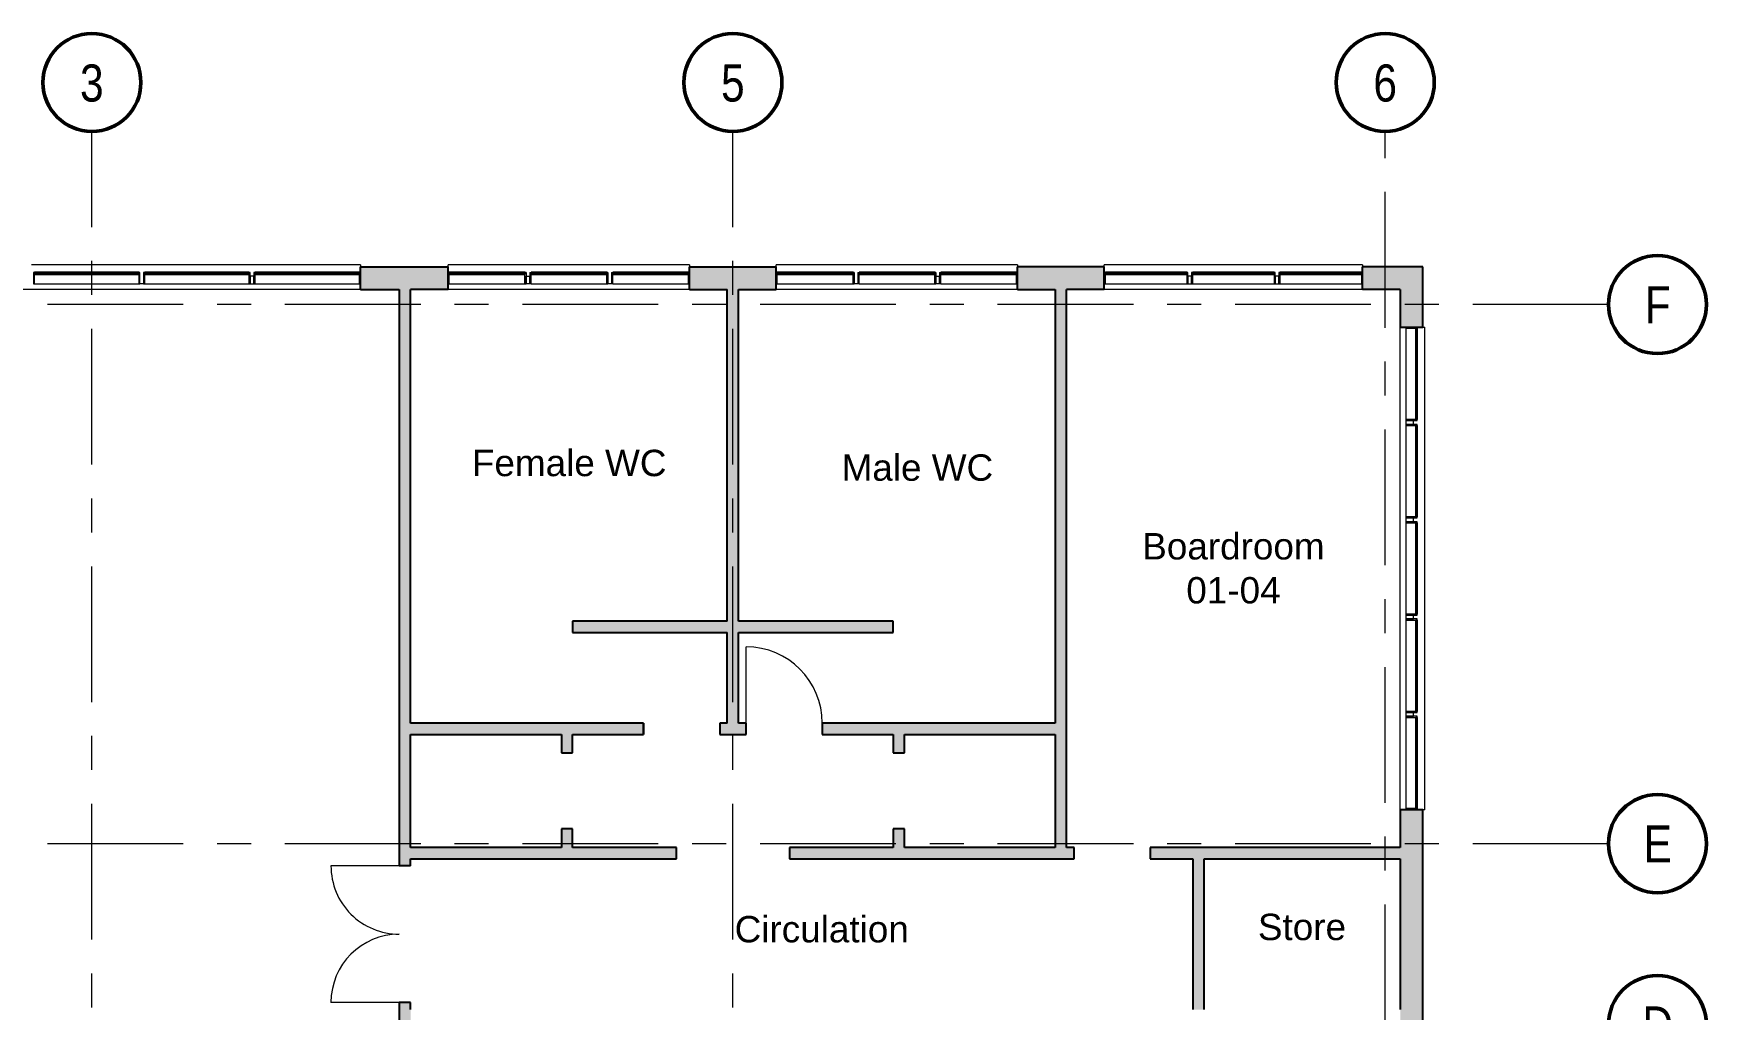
# Model space of a CAD drawing. Header units: millimetres. Extents: x -12805 to 29056, y -26186 to 10516.
# Drawn here: x 6871 to 29056, y -2429 to 10516 of the extents above; entities that cross this region are included whole.
import ezdxf
from ezdxf.enums import TextEntityAlignment as Align

# ---------------------------------------------------------------- set-up
doc = ezdxf.new("R2010")
doc.units = ezdxf.units.MM
doc.header["$LTSCALE"] = 150
doc.linetypes.add('Grid Line', pattern=[21, 12, -3, 3, -3])
for name, color, linetype, lineweight in [('A-G25-M-WallPatterns', 5, 'Continuous', 15), ('A-G25-M-Walls', 7, 'Continuous', 15), ('A-G252-M-WallsInternal', 7, 'Continuous', 15), ('A-G321-M-WindowCills', 3, 'Continuous', 15), ('A-G321-M-Windows', 6, 'Continuous', 15), ('A-G322-M-Doors', 1, 'Continuous', 15), ('A-Z042-M-GridLines', 1, 'Continuous', 5), ('A-Z221-T-Text', 7, 'Continuous', 15)]:
    doc.layers.add(name, color=color, linetype=linetype, lineweight=lineweight)
doc.styles.add('WF-3.5', font='arial.ttf', dxfattribs={"height": 3.5})

# ---------------------------------------------------------------- blocks, each defined once
blk = doc.blocks.new('Curtain Wall Panel - Plain - Curtain Wall Panel - Plain-238387-First Floor')
at = {"layer": 'A-G321-M-Windows', "lineweight": 20}
for p, q in [((-517, 75), (-517, -75)), ((-517, 75), (-502, 75)), ((-502, -75), (-502, 75)), ((502, -75), (502, 75)), ((517, 75), (502, 75)), ((517, 75), (517, -75)), ((-502, -75), (-517, -75)), ((502, -75), (517, -75))]:
    blk.add_line(p, q, dxfattribs=at)
at = {"layer": 'A-G321-M-Windows', "lineweight": 25}
for p, q in [((502, 75), (-502, 75)), ((-502, 55), (-502, 75)), ((-502, 55), (502, 55)), ((502, 55), (502, 75))]:
    blk.add_line(p, q, dxfattribs=at)
at = {"layer": 'A-G321-M-Windows'}
blk.add_line((-502, -75), (502, -75), dxfattribs=at)
blk = doc.blocks.new('Rectangular Mullion - 50 x 250mm-238264-First Floor')
at = {"layer": 'A-G321-M-WindowCills'}
for p in [(12371, 7421), (13429, 7446)]:
    blk.add_line(p, (12371, 7446), dxfattribs=at)
blk = doc.blocks.new('Rectangular Mullion - 50 x 250mm-238265-First Floor')
at = {"layer": 'A-G321-M-WindowCills'}
for p, q in [((14512, 7446), (13429, 7446)), ((14512, 7196), (14487, 7196))]:
    blk.add_line(p, q, dxfattribs=at)
blk = doc.blocks.new('Rectangular Mullion - 50 x 250mm-238266-First Floor')
at = {"layer": 'A-G321-M-WindowCills'}
for p, q in [((15571, 7446), (14512, 7446)), ((15571, 7446), (15571, 7421)), ((14537, 7196), (14512, 7196))]:
    blk.add_line(p, q, dxfattribs=at)
blk = doc.blocks.new('Rectangular Mullion - 50 x 100mm-238386-First Floor')
at = {"layer": 'A-G321-M-WindowCills', "lineweight": 20}
for p, q in [((25, 75), (-25, 75)), ((-25, 75), (-25, -25)), ((25, 75), (25, -25)), ((-25, -25), (25, -25))]:
    blk.add_line(p, q, dxfattribs=at)
blk = doc.blocks.new('Rectangular Mullion - 50 x 250mm-V3-First Floor')
at = {"layer": 'A-G321-M-WindowCills'}
for p, q in [((16721, 7421), (16721, 7446)), ((17779, 7446), (16721, 7446)), ((17779, 7196), (17754, 7196))]:
    blk.add_line(p, q, dxfattribs=at)
blk = doc.blocks.new('Rectangular Mullion - 50 x 250mm-V4-First Floor')
at = {"layer": 'A-G321-M-WindowCills'}
for p, q in [((18862, 7446), (17779, 7446)), ((17804, 7196), (17779, 7196))]:
    blk.add_line(p, q, dxfattribs=at)
blk = doc.blocks.new('Rectangular Mullion - 50 x 250mm-V5-First Floor')
at = {"layer": 'A-G321-M-WindowCills'}
for q in [(18862, 7446), (19921, 7421)]:
    blk.add_line((19921, 7446), q, dxfattribs=at)
blk = doc.blocks.new('Curtain Wall Panel - Plain - Curtain Wall Panel - Plain-250309-First Floor')
at = {"layer": 'A-G321-M-Windows', "lineweight": 20}
for p, q in [((-539, 75), (-554, 75)), ((-554, 75), (-554, -75)), ((-539, -75), (-539, 75)), ((539, 75), (539, -75)), ((554, 75), (539, 75)), ((554, -75), (554, 75)), ((-554, -75), (-539, -75)), ((539, -75), (554, -75))]:
    blk.add_line(p, q, dxfattribs=at)
at = {"layer": 'A-G321-M-Windows', "lineweight": 25}
for p, q in [((539, 75), (-539, 75)), ((-539, 75), (-539, 55)), ((-539, 55), (539, 55)), ((539, 55), (539, 75))]:
    blk.add_line(p, q, dxfattribs=at)
at = {"layer": 'A-G321-M-Windows'}
blk.add_line((-539, -75), (539, -75), dxfattribs=at)
blk = doc.blocks.new('Rectangular Mullion - 50 x 250mm-250306-First Floor')
at = {"layer": 'A-G321-M-WindowCills'}
for p in [(21071, 7421), (22204, 7446)]:
    blk.add_line(p, (21071, 7446), dxfattribs=at)
blk = doc.blocks.new('Rectangular Mullion - 50 x 250mm-250307-First Floor')
at = {"layer": 'A-G321-M-WindowCills'}
blk.add_line((23362, 7446), (22204, 7446), dxfattribs=at)
blk = doc.blocks.new('Rectangular Mullion - 50 x 250mm-250308-First Floor')
at = {"layer": 'A-G321-M-WindowCills'}
for q in [(23362, 7446), (24496, 7421)]:
    blk.add_line((24496, 7446), q, dxfattribs=at)
blk = doc.blocks.new('Rectangular Mullion - 50 x 100mm-227649-First Floor')
at = {"layer": 'A-G321-M-WindowCills', "lineweight": 20}
for p, q in [((-25, 75), (25, 75)), ((-25, -25), (-25, 75)), ((25, 75), (25, -25)), ((25, -25), (-25, -25))]:
    blk.add_line(p, q, dxfattribs=at)
blk = doc.blocks.new('Curtain Wall Panel - Plain - Curtain Wall Panel - Plain-253106-First Floor')
at = {"layer": 'A-G321-M-Windows', "lineweight": 20}
for p, q in [((-691, 75), (-706, 75)), ((-706, 75), (-706, -75)), ((-691, -75), (-691, 75)), ((691, 75), (691, -75)), ((706, 75), (691, 75)), ((706, -75), (706, 75)), ((-706, -75), (-691, -75)), ((691, -75), (706, -75))]:
    blk.add_line(p, q, dxfattribs=at)
at = {"layer": 'A-G321-M-Windows', "lineweight": 25}
for p, q in [((691, 75), (-691, 75)), ((-691, 75), (-691, 55)), ((-691, 55), (691, 55)), ((691, 55), (691, 75))]:
    blk.add_line(p, q, dxfattribs=at)
at = {"layer": 'A-G321-M-Windows'}
blk.add_line((-691, -75), (691, -75), dxfattribs=at)
blk = doc.blocks.new('Rectangular Mullion - 50 x 250mm-253104-First Floor')
at = {"layer": 'A-G321-M-WindowCills'}
for p, q in [((-6307, 7446), (-7768, 7446)), ((-6307, 7196), (-6332, 7196))]:
    blk.add_line(p, q, dxfattribs=at)
blk = doc.blocks.new('Rectangular Mullion - 50 x 250mm-V6-First Floor')
at = {"layer": 'A-G321-M-WindowCills'}
for p, q in [((-4845, 7446), (-6307, 7446)), ((-6282, 7196), (-6307, 7196))]:
    blk.add_line(p, q, dxfattribs=at)
blk = doc.blocks.new('Curtain Wall Panel - Plain - Curtain Wall Panel - Plain-239621-First Floor')
at = {"layer": 'A-G321-M-Windows', "lineweight": 20}
for p, q in [((-605, 75), (-620, 75)), ((-620, 75), (-620, -75)), ((-605, -75), (-605, 75)), ((605, 75), (605, -75)), ((620, 75), (605, 75)), ((620, -75), (620, 75)), ((-620, -75), (-605, -75)), ((605, -75), (620, -75))]:
    blk.add_line(p, q, dxfattribs=at)
at = {"layer": 'A-G321-M-Windows', "lineweight": 25}
for p, q in [((605, 75), (-605, 75)), ((-605, 75), (-605, 55)), ((-605, 55), (605, 55)), ((605, 55), (605, 75))]:
    blk.add_line(p, q, dxfattribs=at)
at = {"layer": 'A-G321-M-Windows'}
blk.add_line((-605, -75), (605, -75), dxfattribs=at)
blk = doc.blocks.new('Rectangular Mullion - 50 x 250mm-239618-First Floor')
at = {"layer": 'A-G321-M-WindowCills'}
for p in [(25296, 6621), (25321, 5356)]:
    blk.add_line(p, (25321, 6621), dxfattribs=at)
blk = doc.blocks.new('Rectangular Mullion - 50 x 250mm-239619-First Floor')
at = {"layer": 'A-G321-M-WindowCills'}
blk.add_line((25321, 4066), (25321, 5356), dxfattribs=at)
blk = doc.blocks.new('Rectangular Mullion - 50 x 250mm-239620-First Floor')
at = {"layer": 'A-G321-M-WindowCills'}
for q in [(25321, 1486), (25296, 221)]:
    blk.add_line((25321, 221), q, dxfattribs=at)
blk = doc.blocks.new('Rectangular Mullion - 50 x 250mm-253115-First Floor')
at = {"layer": 'A-G321-M-WindowCills'}
for q in [(9769, 7446), (11206, 7421)]:
    blk.add_line((11206, 7446), q, dxfattribs=at)
blk = doc.blocks.new('Grid - AEC-Grid_Head_Circle-202168-First Floor')
at = {"layer": 'A-Z042-M-GridLines', "lineweight": 50}
blk.add_circle((0, 0), 6.5, dxfattribs=at)
blk = doc.blocks.new('A-G322-SingleDoor-1010')
at = {"layer": 'A-G322-M-Doors'}
blk.add_line((0, 0), (0, 1010), dxfattribs=at)
blk.add_arc((0, 0), 1010, 0, 90, dxfattribs=at)
blk = doc.blocks.new('A-P-G322-DoubleDoor-1810')
at = {"layer": 'A-G322-M-Doors'}
for p, q in [((0, 0), (0, -905)), ((1810, 0), (1810, -905))]:
    blk.add_line(p, q, dxfattribs=at)
for centre, start, end in [((0, 0), 270, 0), ((1810, 0), 180, 270)]:
    blk.add_arc(centre, 905, start, end, dxfattribs=at)

msp = doc.modelspace()

# ---------------------------------------------------------------- hatches: boundary and pattern name
at = {"layer": 'A-G25-M-WallPatterns'}
h = msp.add_hatch(color=256, dxfattribs=at)
h.paths.add_polyline_path([(24996, 7121), (25296, 7121), (25296, 7421), (24496, 7421), (24496, 7121)], flags=0)
h.paths.add_polyline_path([(20421, 7121), (21071, 7121), (21071, 7421), (20371, 7421), (20371, 7121)], flags=0)
h.paths.add_polyline_path([(11871, 7121), (11871, 7421), (11206, 7421), (11206, 7121), (11721, 7121)], flags=0)
h.paths.add_polyline_path([(-9704, 7121), (-9204, 7121), (-9204, 7421), (-10004, 7421), (-10004, 7121)], flags=0)
h = msp.add_hatch(color=256, dxfattribs=at)
h.paths.add_polyline_path([(20371, 7121), (20371, 7421), (19921, 7421), (19921, 7121)], flags=0)
h.paths.add_polyline_path([(16721, 7121), (16721, 7421), (15571, 7421), (15571, 7121), (16221, 7121)], flags=0)
h.paths.add_polyline_path([(12371, 7121), (12371, 7421), (11871, 7421), (11871, 7121)], flags=0)
h = msp.add_hatch(color=256, dxfattribs=at)
h.paths.add_polyline_path([(11721, -9579), (11871, -9579), (11871, -2334), (11721, -2334), (11721, -7835)], flags=0)
h.paths.add_polyline_path([(11721, -524), (11871, -524), (11871, 7121), (11721, 7121), (11721, 2258)], flags=0)
for points in [[(16221, 6478), (16221, 7121), (16071, 7121), (16071, 6478)], [(20571, -279), (20571, 7121), (20421, 7121), (20421, -279)], [(16071, 1371), (16221, 1371), (16221, 6478), (16071, 6478), (16071, 2258)], [(13882, -429), (15396, -429), (15396, -279), (11871, -279), (11871, -429)], [(22246, -2429), (22396, -2429), (22396, -429), (22246, -429)]]:
    msp.add_hatch(color=256, dxfattribs=at).paths.add_polyline_path(points, flags=0)
h = msp.add_hatch(color=256, dxfattribs=at)
h.paths.add_polyline_path([(25296, -9879), (25296, -9079), (24996, -9079), (24996, -9879)], flags=0)
h.paths.add_polyline_path([(24996, -3079), (25296, -3079), (25296, 221), (24996, 221), (24996, -2788)], flags=0)
h.paths.add_polyline_path([(25296, 6621), (25296, 7121), (24996, 7121), (24996, 6621)], flags=0)
h = msp.add_hatch(color=256, dxfattribs=at)
h.paths.add_polyline_path([(14021, 2571), (16071, 2571), (16071, 2721), (14021, 2721)], flags=0)
h.paths.add_polyline_path([(18271, 2571), (18271, 2721), (16221, 2721), (16221, 2571)], flags=0)
h = msp.add_hatch(color=256, dxfattribs=at)
h.paths.add_polyline_path([(20421, 1221), (20421, 1371), (17331, 1371), (17331, 1221), (19638, 1221)])
h.paths.add_polyline_path([(13871, 1221), (14961, 1221), (14961, 1371), (11871, 1371), (11871, 1221)])
h.paths.add_polyline_path([(15971, 1221), (16321, 1221), (16321, 1371), (15971, 1371)])
h = msp.add_hatch(color=256, dxfattribs=at)
h.paths.add_polyline_path([(13882, -279), (14021, -279), (14021, -34), (13871, -34), (13871, -279)], flags=0)
h.paths.add_polyline_path([(13882, 976), (14021, 976), (14021, 1221), (13871, 1221), (13871, 976)], flags=0)
h = msp.add_hatch(color=256, dxfattribs=at)
h.paths.add_polyline_path([(18421, -279), (18421, -34), (18271, -34), (18271, -279)], flags=0)
h.paths.add_polyline_path([(18421, 976), (18421, 1221), (18271, 1221), (18271, 976)], flags=0)
h = msp.add_hatch(color=256, dxfattribs=at)
h.paths.add_polyline_path([(22516, -429), (24996, -429), (24996, -279), (21681, -279), (21681, -429), (22396, -429)], flags=0)
h.paths.add_polyline_path([(16896, -429), (20671, -429), (20671, -279), (16896, -279)], flags=0)

# ---------------------------------------------------------------- linework, layer by layer
at = {"layer": 'A-G25-M-Walls', "lineweight": 25}
for p, q in [((11206, 7121), (11206, 7421)), ((11206, 7421), (12371, 7421)), ((12371, 7121), (12371, 7421)), ((15571, 7121), (15571, 7421)), ((15571, 7421), (16721, 7421)), ((16721, 7121), (16721, 7421)), ((19921, 7121), (19921, 7421)), ((21071, 7421), (19921, 7421)), ((21071, 7121), (21071, 7421)), ((24496, 7121), (24496, 7421)), ((25296, 7421), (24496, 7421)), ((25296, 6621), (25296, 7421)), ((11206, 7121), (11721, 7121)), ((12371, 7121), (11871, 7121)), ((15571, 7121), (16071, 7121)), ((16221, 7121), (16721, 7121)), ((19921, 7121), (20421, 7121)), ((21071, 7121), (20571, 7121)), ((24996, 7121), (24496, 7121)), ((24996, 7121), (24996, 6621)), ((24996, 6621), (25296, 6621)), ((24996, 221), (24996, -279)), ((25296, 221), (24996, 221)), ((25296, -3079), (25296, 221)), ((24996, -429), (24996, -2429))]:
    msp.add_line(p, q, dxfattribs=at)
at = {"layer": 'A-G25-M-Walls'}
for p, q in [((11206, 7121), (-9204, 7121)), ((15571, 7121), (12371, 7121)), ((19921, 7121), (16721, 7121)), ((24496, 7121), (21071, 7121)), ((24996, 221), (24996, 6621))]:
    msp.add_line(p, q, dxfattribs=at)
at = {"layer": 'A-G252-M-WallsInternal', "lineweight": 25}
for p, q in [((11721, 7121), (11721, -524)), ((11871, 1371), (11871, 7121)), ((16071, 2721), (16071, 7121)), ((16221, 2721), (16221, 7121)), ((20421, 7121), (20421, 1371)), ((20571, -279), (20571, 7121)), ((16071, 2721), (14021, 2721)), ((14021, 2721), (14021, 2571)), ((18271, 2721), (16221, 2721)), ((18271, 2571), (18271, 2721)), ((14021, 2571), (16071, 2571)), ((16071, 1371), (16071, 2571)), ((16221, 1371), (16221, 2571)), ((16221, 2571), (18271, 2571)), ((14961, 1371), (11871, 1371)), ((14961, 1221), (14961, 1371)), ((14961, 1371), (14961, 1221)), ((14961, 1371), (14961, 1221)), ((16071, 1371), (15971, 1371)), ((15971, 1371), (15971, 1221)), ((16321, 1371), (16221, 1371)), ((16321, 1221), (16321, 1371)), ((16321, 1221), (16321, 1371)), ((20421, 1371), (17331, 1371)), ((17331, 1371), (17331, 1221)), ((17331, 1371), (17331, 1221)), ((11871, -279), (11871, 1221)), ((11871, 1221), (13871, 1221)), ((13871, 1221), (13871, 976)), ((14021, 976), (14021, 1221)), ((14021, 1221), (14961, 1221)), ((15971, 1221), (16321, 1221)), ((17331, 1221), (18271, 1221)), ((18271, 1221), (18271, 976)), ((18421, 1221), (20421, 1221)), ((18421, 976), (18421, 1221)), ((20421, 1221), (20421, -279)), ((13871, 976), (14021, 976)), ((18271, 976), (18421, 976)), ((14021, -34), (13871, -34)), ((13871, -34), (13871, -279)), ((14021, -279), (14021, -34)), ((18271, -34), (18271, -279)), ((18421, -34), (18271, -34)), ((18421, -279), (18421, -34)), ((13871, -279), (11871, -279)), ((11871, -524), (11871, -429)), ((11871, -429), (15396, -429)), ((15396, -279), (14021, -279)), ((15396, -429), (15396, -279)), ((18271, -279), (16896, -279)), ((16896, -279), (16896, -429)), ((16896, -429), (20671, -429)), ((20421, -279), (18421, -279)), ((20671, -279), (20571, -279)), ((20671, -429), (20671, -279)), ((24996, -279), (21681, -279)), ((21681, -279), (21681, -429)), ((21681, -429), (22246, -429)), ((22246, -429), (22246, -2429)), ((22396, -429), (24996, -429)), ((22396, -2429), (22396, -429)), ((11871, -524), (11721, -524)), ((11721, -2334), (11721, -9579)), ((11871, -2334), (11721, -2334)), ((11871, -2429), (11871, -2334))]:
    msp.add_line(p, q, dxfattribs=at)
at = {"layer": 'A-Z042-M-GridLines', "linetype": 'Grid Line'}
for p, q in [((7646, -10951), (7646, 9216)), ((16146, -10951), (16146, 9216)), ((24796, -24886), (24796, 9216)), ((27756, 6921), (-11505, 6921)), ((27756, -229), (-11505, -229))]:
    msp.add_line(p, q, dxfattribs=at)

# ---------------------------------------------------------------- block references
msp.add_blockref('A-G322-SingleDoor-1010', (16321, 1371))
at = {"rotation": 270}
msp.add_blockref('A-P-G322-DoubleDoor-1810', (11721, -524), dxfattribs=at)
at = {"layer": 'A-G321-M-WindowCills'}
for name, p in [('Rectangular Mullion - 50 x 250mm-253104-First Floor', (14614, 0)), ('Rectangular Mullion - 50 x 250mm-V6-First Floor', (14614, 0)), ('Rectangular Mullion - 50 x 250mm-253115-First Floor', (0, 0)), ('Rectangular Mullion - 50 x 250mm-238264-First Floor', (0, 0)), ('Rectangular Mullion - 50 x 250mm-238265-First Floor', (0, 0)), ('Rectangular Mullion - 50 x 250mm-238266-First Floor', (0, 0)), ('Rectangular Mullion - 50 x 250mm-V3-First Floor', (0, 0)), ('Rectangular Mullion - 50 x 250mm-V4-First Floor', (0, 0)), ('Rectangular Mullion - 50 x 250mm-V5-First Floor', (0, 0)), ('Rectangular Mullion - 50 x 250mm-250306-First Floor', (0, 0)), ('Rectangular Mullion - 50 x 250mm-250307-First Floor', (0, 0)), ('Rectangular Mullion - 50 x 250mm-250308-First Floor', (0, 0)), ('Rectangular Mullion - 50 x 250mm-239618-First Floor', (0, 0)), ('Rectangular Mullion - 50 x 250mm-239619-First Floor', (0, 0)), ('Rectangular Mullion - 50 x 250mm-239619-First Floor', (0, -1290)), ('Rectangular Mullion - 50 x 250mm-239619-First Floor', (0, -2580)), ('Rectangular Mullion - 50 x 250mm-239620-First Floor', (0, 0))]:
    msp.add_blockref(name, p, dxfattribs=at)
at = {"layer": 'A-G321-M-WindowCills', "extrusion": (0, 0, -1)}
for p, rotation in [((-9769, 7271), 180), ((-22204, 7271), 180), ((-23362, 7271), 180), ((-25146, 5356), 270.0000000000001), ((-25146, 4066), 270.0000000000001), ((-25146, 2776), 270.0000000000001), ((-25146, 1486), 270.0000000000001)]:
    msp.add_blockref('Rectangular Mullion - 50 x 100mm-227649-First Floor', p, dxfattribs=dict(at, rotation=rotation))
at = {"layer": 'A-G321-M-WindowCills', "lineweight": 20, "extrusion": (0, 0, -1), "rotation": 180}
for p in [(-13429, 7271), (-18862, 7271)]:
    msp.add_blockref('Rectangular Mullion - 50 x 100mm-238386-First Floor', p, dxfattribs=at)
at = {"layer": 'A-G321-M-Windows'}
for name, p in [('Curtain Wall Panel - Plain - Curtain Wall Panel - Plain-253106-First Floor', (7577, 7271)), ('Curtain Wall Panel - Plain - Curtain Wall Panel - Plain-253106-First Floor', (9038, 7271)), ('Curtain Wall Panel - Plain - Curtain Wall Panel - Plain-253106-First Floor', (10500, 7271)), ('Curtain Wall Panel - Plain - Curtain Wall Panel - Plain-250309-First Floor', (21625, 7271)), ('Curtain Wall Panel - Plain - Curtain Wall Panel - Plain-250309-First Floor', (22783, 7271)), ('Curtain Wall Panel - Plain - Curtain Wall Panel - Plain-250309-First Floor', (23941, 7271))]:
    msp.add_blockref(name, p, dxfattribs=at)
at = {"layer": 'A-G321-M-Windows', "lineweight": 20}
for p in [(12887, 7271), (13971, 7271), (15054, 7271), (17237, 7271), (18321, 7271), (19404, 7271)]:
    msp.add_blockref('Curtain Wall Panel - Plain - Curtain Wall Panel - Plain-238387-First Floor', p, dxfattribs=at)
at = {"layer": 'A-G321-M-Windows', "rotation": 269.9999999999999}
for p in [(25146, 6001), (25146, 4711), (25146, 3421), (25146, 2131), (25146, 841)]:
    msp.add_blockref('Curtain Wall Panel - Plain - Curtain Wall Panel - Plain-239621-First Floor', p, dxfattribs=at)
at = {"layer": 'A-Z042-M-GridLines', "lineweight": 50, "xscale": 99.99999999999993, "yscale": 99.99999999999993, "zscale": 99.99999999999993}
for p in [(7646, 9866), (16146, 9866), (24796, 9866)]:
    msp.add_blockref('Grid - AEC-Grid_Head_Circle-202168-First Floor', p, dxfattribs=at)
for p, rotation in [((28406, 6921), 89.99999999999993), ((28406, -229), 89.99999999999993), ((28406, -2629), 89.9999999999999)]:
    msp.add_blockref('Grid - AEC-Grid_Head_Circle-202168-First Floor', p, dxfattribs=dict(at, rotation=rotation))

# ---------------------------------------------------------------- texts
at = {"layer": 'A-Z042-M-GridLines', "char_height": 491.64, "attachment_point": 2, "line_spacing_factor": 0.968573}
for s, insert, width in [('\\fArial Narrow|b0|i0|c0|p34|;3', (7645, 10105), 372), ('\\fArial Narrow|b0|i0|c0|p34|;5', (16145, 10105), 372), ('\\fArial Narrow|b0|i0|c0|p34|;6', (24795, 10105), 372), ('\\fArial Narrow|b0|i0|c0|p34|;F', (28409, 7163), 414), ('\\fArial Narrow|b0|i0|c0|p34|;E', (28409, 13), 450), ('\\fArial Narrow|b0|i0|c0|p34|;D', (28409, -2387), 486)]:
    msp.add_mtext(s, dxfattribs=dict(at, insert=insert, width=width))
at = {"layer": 'A-Z221-T-Text', "style": 'WF-3.5'}
for s, p in [('Female WC', (13975, 4820)), ('Male WC', (18592, 4759)), ('Circulation', (17324, -1363)), ('Store', (23692, -1333))]:
    msp.add_text(s, height=350, dxfattribs=at).set_placement(p, align=Align.MIDDLE_CENTER)
at = {"layer": 'A-Z221-T-Text', "insert": (22783, 3421), "char_height": 350, "width": 4425, "attachment_point": 5, "style": 'WF-3.5'}
msp.add_mtext('Boardroom\\P01-04', dxfattribs=at)

doc.saveas('drawing.dxf')
